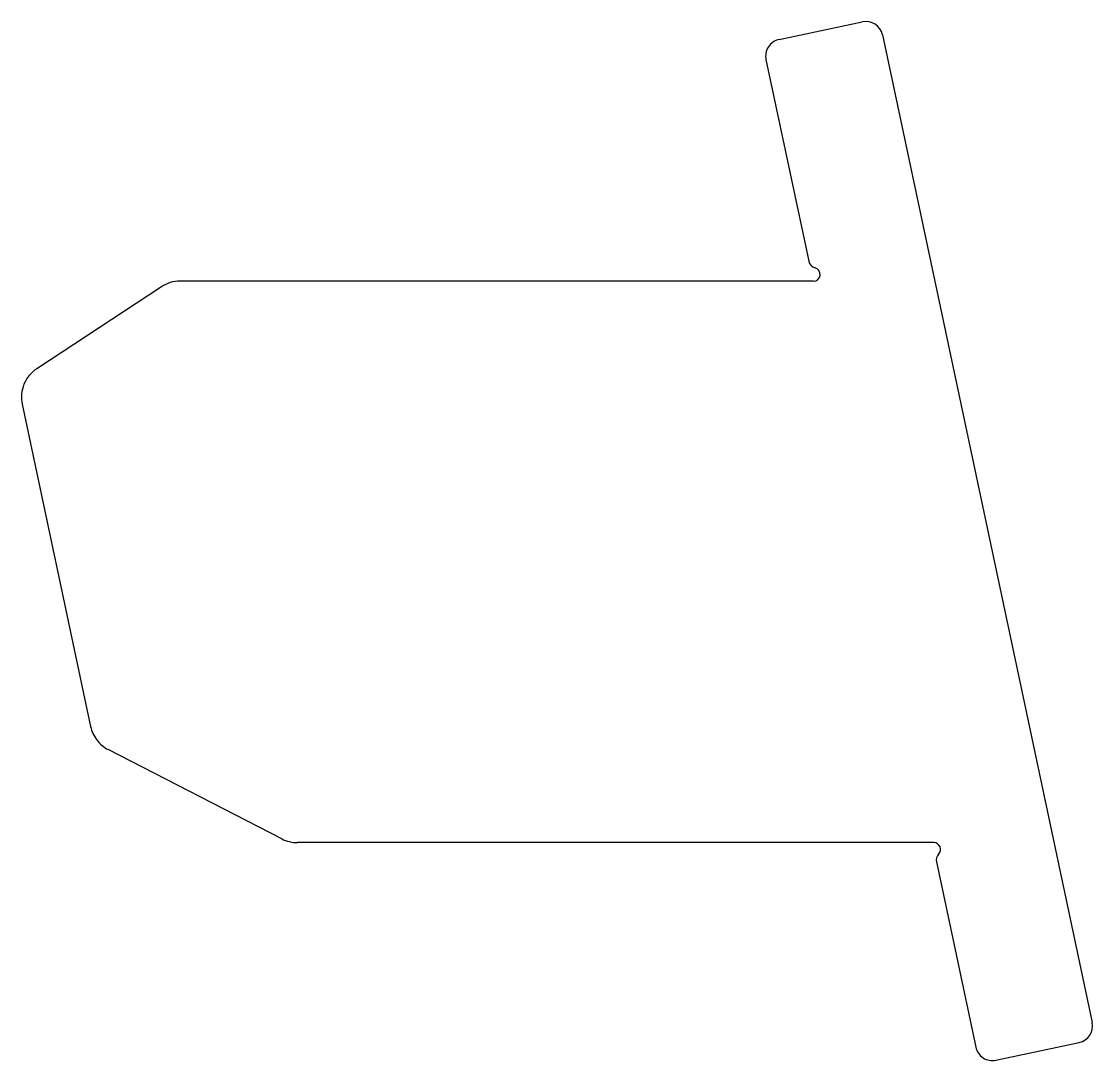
# Model space of a CAD drawing. Header units: millimetres. Extents: x -19.8 to 43.2, y -12.8 to 48.3.
import ezdxf

# ---------------------------------------------------------------- set-up
doc = ezdxf.new("R2010")
doc.units = ezdxf.units.MM
doc.layers.add('3', color=7, linetype='Continuous', true_color=0xffffff)

msp = doc.modelspace()

# ---------------------------------------------------------------- linework, layer by layer
at = {"layer": '3', "color": 30, "linetype": 'Continuous', "lineweight": 25}
for p, q in [((24.725229, 47.207912), (29.615967, 48.24747)), ((30.802026, 47.477234), (43.139596, -10.566471)), ((23.954993, 46.021852), (26.474646, 34.167817)), ((26.740085, 33), (-10.504902, 33)), ((33.822262, 0), (-3.605412, 0)), ((33.977849, -1.131979), (36.292563, -12.021852)), ((37.478623, -12.792088), (42.369361, -11.75253))]:
    msp.add_line(p, q, dxfattribs=at)
at = {"layer": '3', "color": 163, "linetype": 'Continuous', "lineweight": 25}
for p, q in [((-11.604022, 32.670909), (-18.931885, 27.850657)), ((-19.78906, 25.763925), (-15.764276, 6.828804)), ((-4.519776, 0.221254), (-14.722344, 5.465881))]:
    msp.add_line(p, q, dxfattribs=at)
at = {"layer": '3', "color": 30, "linetype": 'Continuous', "lineweight": 25}
for centre, radius, start, end in [((29.823879, 47.269323), 1, 12, 102), ((24.933141, 46.229764), 1, 102, 192), ((26.96372, 34.271772), 0.5, 192, 255.613133), ((26.740085, 33.4), 0.4, 270, 75.611033), ((33.822262, -0.4), 0.4, 315.749669, 90), ((34.466923, -1.028023), 0.5, 135.748444, 192), ((42.161449, -10.774382), 1, 282, 12), ((37.270711, -11.813941), 1, 192, 282.000001)]:
    msp.add_arc(centre, radius, start, end, dxfattribs=at)
at = {"layer": '3', "color": 51, "linetype": 'Continuous', "lineweight": 25}
for centre, start, end in [((-10.504902, 31), 90, 123.336828), ((-3.605412, 2), 242.794582, 270)]:
    msp.add_arc(centre, 2, start, end, dxfattribs=at)
at = {"layer": '3', "color": 163, "linetype": 'Continuous', "lineweight": 25}
for centre, radius, start, end in [((-17.832762, 26.179748), 2.000002, 123.336883, 157.668426), ((-17.832761, 26.179747), 2.000003, 157.668426, 191.999952), ((-13.807968, 7.244634), 2.000014, 192.000123, 217.397252), ((-13.807984, 7.244622), 1.999993, 217.397252, 242.794634)]:
    msp.add_arc(centre, radius, start, end, dxfattribs=at)

doc.saveas('drawing.dxf')
